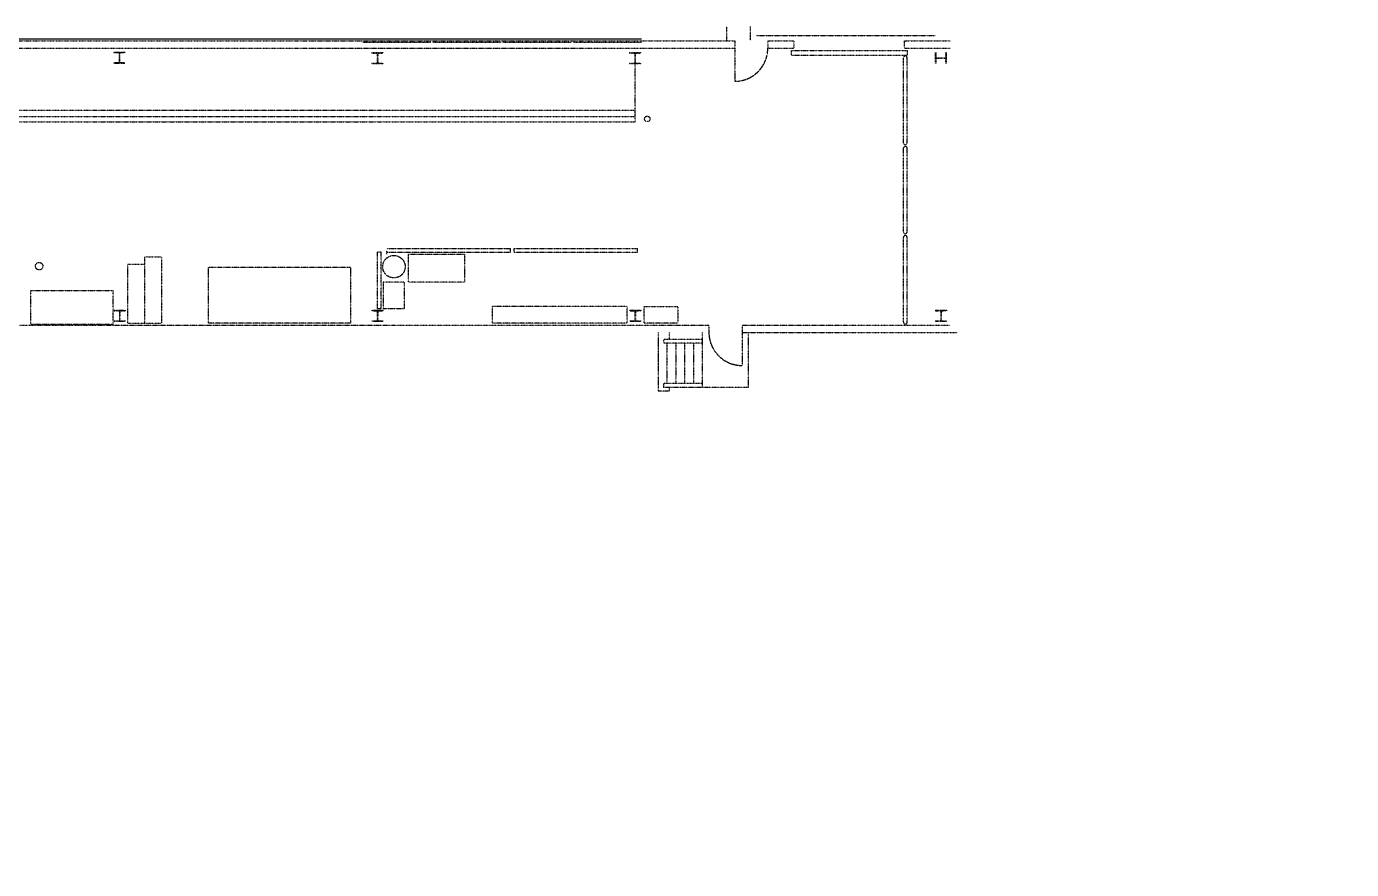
# Model space of a CAD drawing. Header units: millimetres. Extents: x -1732 to 458256, y -4349 to 130988.
# Drawn here: x 147959 to 183935, y 108091 to 130988 of the extents above; entities that cross this region are included whole.
import ezdxf

# ---------------------------------------------------------------- set-up
doc = ezdxf.new("R2010")
doc.units = ezdxf.units.MM
doc.header["$LTSCALE"] = 0.01
doc.header["$MEASUREMENT"] = 0
doc.linetypes.add('HIDDEN2', pattern=[4.7625, 3.175, -1.5875])
doc.linetypes.add('PHANTOM2', pattern=[31.75, 15.875, -3.175, 3.175, -3.175, 3.175, -3.175])
doc.layers.get('0').update_dxf_attribs({"color": 251, "linetype": 'CONTINUOUS'})
for name, color, linetype in [('F-E-EQP', 251, 'CONTINUOUS'), ('F-E-EQP-PH2', 251, 'PHANTOM2'), ('F-N-EQP', 251, 'CONTINUOUS'), ('S-E-ACI', 251, 'PHANTOM2'), ('S-E-BET', 251, 'PHANTOM2')]:
    doc.layers.add(name, color=color, linetype=linetype)

msp = doc.modelspace()

# ---------------------------------------------------------------- linework, layer by layer
at = {"color": 3, "invisible_edges": 15}
for points in [[(180376.55348, 108973.24792, 643.24417), (180528.95348, 109100.24792, 643.24417), (180528.95348, 108973.24792, 643.24417)], [(180382.80815, 108777.18072, 643.24417), (180535.20815, 108904.18072, 643.24417), (180535.20815, 108777.18072, 643.24417)], [(183782.76907, 108413.60912, 643.24417), (183935.16907, 108286.60912, 643.24417), (183935.16907, 108413.60912, 643.24417)], [(183776.51439, 108217.54192, 643.24417), (183928.91439, 108090.54192, 643.24417), (183928.91439, 108217.54192, 643.24417)]]:
    msp.add_3dface(points, dxfattribs=at)
at = {"layer": 'F-E-EQP'}
msp.add_line((164656.04027, 130640.39308), (16792.87855, 130640.39308), dxfattribs=at)
at = {"layer": 'F-E-EQP-PH2'}
for p, q in [((166968.01838, 130987.95517), (166968.01838, 130604.0091)), ((167608.70188, 130987.91978), (167608.70188, 130604.0091)), ((172627.10282, 130734.02764), (167773.45847, 130734.02764)), ((164489.15801, 128402.60545), (164489.15801, 129981.1015)), ((171769.26862, 127829.84078), (171769.26862, 130137.35329)), ((171869.26862, 127829.84078), (171869.26862, 130137.35329)), ((129489.15801, 128719.60545), (164489.15801, 128719.60545)), ((129489.15801, 128541.60545), (164489.15801, 128541.60545)), ((129489.15801, 128402.60545), (164489.15801, 128402.60545)), ((171769.26862, 125410.84078), (171769.26862, 127679.84078)), ((171869.26862, 125410.84078), (171869.26862, 127679.84078)), ((171769.26862, 122954.34078), (171769.26862, 125260.84078)), ((171869.26862, 122954.34078), (171869.26862, 125260.84078)), ((157489.15801, 123331.10243), (157489.15801, 124855.10243)), ((157590.75801, 124855.10243), (157489.15801, 124855.10243)), ((157590.75801, 123331.10243), (157590.75801, 124855.10243)), ((157743.15801, 124956.70243), (161095.95801, 124956.70243)), ((157743.15801, 124805.10243), (157743.15801, 124906.70243)), ((157743.15801, 124855.10243), (161095.95801, 124855.10243)), ((161095.95801, 124855.10243), (161095.95801, 124956.70243)), ((161197.55801, 124956.70243), (164550.35801, 124956.70243)), ((161197.55801, 124855.10243), (161197.55801, 124956.70243)), ((161197.55801, 124855.10243), (164550.35801, 124855.10243)), ((164550.35801, 124855.10243), (164550.35801, 124956.70243)), ((150711.71398, 124529.54078), (151168.91398, 124529.54078)), ((150711.71398, 122929.34078), (150711.71398, 124529.54078)), ((151168.91398, 122929.34078), (151168.91398, 124732.74078)), ((151168.91398, 124732.74078), (151626.11398, 124732.74078)), ((151626.11398, 124732.74078), (151626.11398, 122929.34078)), ((158327.35801, 124042.30243), (158327.35801, 124804.30243)), ((158327.35801, 124804.30243), (159851.35801, 124804.30243)), ((159851.35801, 124804.30243), (159851.35801, 124042.30243)), ((152898.61908, 122929.34078), (152898.61908, 124453.34078)), ((152898.61908, 124453.34078), (156759.41908, 124453.34078)), ((156759.41908, 124453.34078), (156759.41908, 122929.34078)), ((148073.05801, 122904.34078), (148073.05801, 123818.74078)), ((148073.05801, 123818.74078), (150308.25801, 123818.74078)), ((150308.25801, 122904.34078), (150308.25801, 123818.74078)), ((158225.75801, 124042.30243), (157641.55801, 124042.30243)), ((157641.55801, 124042.30243), (157641.55801, 123331.10243)), ((158225.75801, 123331.10243), (158225.75801, 124042.30243)), ((159851.35801, 124042.30243), (158327.35801, 124042.30243)), ((157489.15801, 123331.10243), (157590.75801, 123331.10243)), ((157641.55801, 123331.10243), (158225.75801, 123331.10243)), ((164271.38324, 123386.54078), (160613.78324, 123386.54078)), ((160613.78324, 122929.34078), (160613.78324, 123386.54078)), ((164271.38324, 122929.34078), (164271.38324, 123386.54078)), ((164728.05739, 123386.54078), (165642.45739, 123386.54078)), ((164728.05739, 122929.34078), (164728.05739, 123386.54078)), ((165642.45739, 123386.54078), (165642.45739, 122929.34078)), ((148073.05801, 122904.34078), (150308.25801, 122904.34078)), ((150711.71398, 122929.34078), (151168.91398, 122929.34078)), ((151168.91398, 122929.34078), (151626.11398, 122929.34078)), ((156759.41908, 122929.34078), (152898.61908, 122929.34078)), ((164271.38324, 122929.34078), (160613.78324, 122929.34078)), ((165642.45739, 122929.34078), (164728.05739, 122929.34078))]:
    msp.add_line(p, q, dxfattribs=at)
for centre, radius in [((164814.15801, 128477.60545), 75), ((148301.65801, 124479.14078), 101.6), ((157935.10489, 124463.06891), 304.8)]:
    msp.add_circle(centre, radius, dxfattribs=at)
for centre, start, end in [((171819.26862, 130137.35329), 0, 180), ((171819.26862, 127829.84078), 180, 0), ((171819.26862, 127679.84078), 0, 180), ((171819.26862, 125410.84078), 180, 0), ((171819.26862, 125260.84078), 0, 180), ((171819.26862, 122954.34078), 180, 0)]:
    msp.add_arc(centre, 50, start, end, dxfattribs=at)
at = {"layer": 'F-N-EQP', "color": 9, "linetype": 'HIDDEN2'}
for p, q in [((157086.76509, 130563.20857), (158941.57063, 130563.20857)), ((158991.58831, 130563.20857), (160846.39384, 130563.20857)), ((160896.41152, 130563.20857), (162751.21706, 130563.20857)), ((162801.23474, 130563.20857), (164656.04027, 130563.20857))]:
    msp.add_line(p, q, dxfattribs=at)
at = {"layer": 'S-E-ACI'}
for p, q in [((150330.05318, 130294.07322), (150630.04953, 130294.07322)), ((150330.05318, 130294.07322), (150330.05318, 130279.07706)), ((150330.05318, 130279.07706), (150472.58071, 130279.07706)), ((150472.58071, 130279.07706), (150472.58071, 130009.08217)), ((150487.58601, 130279.07706), (150630.04953, 130279.07706)), ((150487.58601, 130279.07706), (150487.58601, 130009.08217)), ((150630.04953, 130294.07322), (150630.04953, 130279.07706)), ((157337.72217, 130281.10243), (157637.71852, 130281.10243)), ((157337.72217, 130281.10243), (157337.72217, 130266.09712)), ((157337.72217, 130266.09712), (157480.22227, 130266.09712)), ((157480.22227, 130266.09712), (157480.22227, 129996.10223)), ((157495.21843, 130266.09712), (157637.71852, 130266.09712)), ((157495.21843, 130266.09712), (157495.21843, 129996.10223)), ((157637.71852, 130281.10243), (157637.71852, 130266.09712)), ((164329.73663, 130281.09785), (164629.73299, 130281.09785)), ((164329.73663, 130281.09785), (164329.73663, 130266.10169)), ((164329.73663, 130266.10169), (164472.26416, 130266.10169)), ((164472.26416, 130266.10169), (164472.26416, 129996.09766)), ((164487.26032, 130266.10169), (164629.73299, 130266.10169)), ((164487.26032, 130266.10169), (164487.26032, 129996.09766)), ((164629.73299, 130281.09785), (164629.73299, 130266.10169)), ((172638.77056, 129981.1015), (172638.77056, 130281.09785)), ((172653.77587, 130138.62519), (172653.77587, 130281.09785)), ((172923.77075, 130138.62519), (172923.77075, 130281.09785)), ((172938.77606, 129981.1015), (172938.77606, 130281.09785)), ((150330.05318, 130009.08217), (150330.05318, 129994.1043)), ((150330.05318, 130009.08217), (150472.58071, 130009.08217)), ((150330.05318, 129994.1043), (150630.04953, 129994.1043)), ((150487.58601, 130009.08217), (150630.04953, 130009.08217)), ((150630.04953, 130009.08217), (150630.04953, 129994.1043)), ((157337.72217, 129996.10223), (157337.72217, 129981.09693)), ((157337.72217, 129996.10223), (157480.22227, 129996.10223)), ((157337.72217, 129981.09693), (157637.71852, 129981.09693)), ((157495.21843, 129996.10223), (157637.71852, 129996.10223)), ((157637.71852, 129996.10223), (157637.71852, 129981.09693)), ((164329.73663, 129996.09766), (164329.73663, 129981.1015)), ((164329.73663, 129996.09766), (164472.26416, 129996.09766)), ((164329.73663, 129981.1015), (164629.73299, 129981.1015)), ((164487.26032, 129996.09766), (164629.73299, 129996.09766)), ((164629.73299, 129996.09766), (164629.73299, 129981.1015)), ((172638.77056, 129981.1015), (172653.77587, 129981.1015)), ((172653.77587, 130138.62519), (172923.77075, 130138.62519)), ((172653.77587, 130123.62903), (172923.77075, 130123.62903)), ((172653.77587, 129981.1015), (172653.77587, 130123.62903)), ((172923.77075, 129981.1015), (172923.77075, 130123.62903)), ((172923.77075, 129981.1015), (172938.77606, 129981.1015)), ((150337.88044, 123281.10243), (150637.88594, 123281.10243)), ((150337.88044, 123281.10243), (150337.88044, 123266.09712)), ((150337.88044, 123266.09712), (150480.40797, 123266.09712)), ((150480.40797, 123266.09712), (150480.40797, 122996.10223)), ((150495.41327, 123266.09712), (150637.88594, 123266.09712)), ((150495.41327, 123266.09712), (150495.41327, 122996.10223)), ((150637.88594, 123281.10243), (150637.88594, 123266.09712)), ((157337.88044, 123281.10243), (157337.88044, 123266.09712)), ((157337.88044, 123281.10243), (157637.88594, 123281.10243)), ((157337.88044, 123266.09712), (157480.40797, 123266.09712)), ((157480.40797, 123266.09712), (157480.40797, 122996.10223)), ((157495.41327, 123266.09712), (157495.41327, 122996.10223)), ((157495.41327, 123266.09712), (157637.88594, 123266.09712)), ((157637.88594, 123281.10243), (157637.88594, 123266.09712)), ((164337.53647, 123281.10243), (164637.53282, 123281.10243)), ((164337.53647, 123281.10243), (164337.53647, 123266.09712)), ((164337.53647, 123266.09712), (164480.06399, 123266.09712)), ((164480.06399, 123266.09712), (164480.06399, 122996.10223)), ((164495.06015, 123266.09712), (164495.06015, 122996.10223)), ((164495.06015, 123266.09712), (164637.53282, 123266.09712)), ((164637.53282, 123281.10243), (164637.53282, 123266.09712)), ((172639.34663, 123281.10243), (172939.34299, 123281.10243)), ((172639.34663, 123281.10243), (172639.34663, 123266.09712)), ((172639.34663, 123266.09712), (172781.84673, 123266.09712)), ((172781.84673, 123266.09712), (172781.84673, 122996.10223)), ((172796.84289, 123266.09712), (172796.84289, 122996.10223)), ((172796.84289, 123266.09712), (172939.34299, 123266.09712)), ((172939.34299, 123281.10243), (172939.34299, 123266.09712)), ((150337.88044, 122996.10223), (150337.88044, 122981.09693)), ((150337.88044, 122996.10223), (150480.40797, 122996.10223)), ((150337.88044, 122981.09693), (150637.88594, 122981.09693)), ((150495.41327, 122996.10223), (150637.88594, 122996.10223)), ((150637.88594, 122996.10223), (150637.88594, 122981.09693)), ((157337.88044, 122996.10223), (157337.88044, 122981.09693)), ((157337.88044, 122996.10223), (157480.40797, 122996.10223)), ((157337.88044, 122981.09693), (157637.88594, 122981.09693)), ((157495.41327, 122996.10223), (157637.88594, 122996.10223)), ((157637.88594, 122996.10223), (157637.88594, 122981.09693)), ((164337.53647, 122996.10223), (164337.53647, 122981.09693)), ((164337.53647, 122996.10223), (164480.06399, 122996.10223)), ((164337.53647, 122981.09693), (164637.53282, 122981.09693)), ((164495.06015, 122996.10223), (164637.53282, 122996.10223)), ((164637.53282, 122996.10223), (164637.53282, 122981.09693)), ((172639.34663, 122996.10223), (172639.34663, 122981.09693)), ((172639.34663, 122996.10223), (172781.84673, 122996.10223)), ((172639.34663, 122981.09693), (172939.34299, 122981.09693)), ((172796.84289, 122996.10223), (172939.34299, 122996.10223)), ((172939.34299, 122996.10223), (172939.34299, 122981.09693)), ((165105.65075, 122679.3615), (165105.65075, 121086.96133)), ((165105.65075, 122386.91809), (165105.65075, 121805.15853)), ((165255.64893, 122486.93517), (165255.64893, 122386.91809)), ((166305.62702, 122486.93517), (165255.64893, 122486.93517)), ((166305.62702, 122386.91809), (165255.64893, 122386.91809)), ((165345.62589, 122386.91809), (165345.62589, 122291.57361)), ((165405.61967, 122679.3615), (165405.61967, 122486.93517)), ((165585.61931, 122386.91809), (165585.61931, 121531.49689)), ((165825.62188, 122386.91809), (165825.62188, 121286.96805)), ((166065.62445, 122386.91809), (166065.62445, 121286.96805)), ((166305.62702, 122679.3615), (166305.62702, 121186.95097)), ((167555.57524, 122679.3615), (167555.57524, 121186.95097)), ((165345.62589, 122315.9698), (165345.62589, 121286.96805)), ((165585.61931, 121726.20009), (165585.61931, 121286.96805)), ((165105.65075, 121435.04598), (165105.65075, 121286.96805)), ((165255.64893, 121286.96805), (165255.64893, 121186.95097)), ((166305.62702, 121286.96805), (165255.64893, 121286.96805)), ((165405.61967, 121086.96133), (165105.65075, 121086.96133)), ((167555.57524, 121186.95097), (165255.64893, 121186.95097)), ((165405.61967, 121186.95097), (165405.61967, 121086.96133))]:
    msp.add_line(p, q, dxfattribs=at)
at = {"layer": 'S-E-BET'}
for p, q in [((118941.20663, 130595.01141), (167187.50772, 130595.01141)), ((167187.50772, 130595.01141), (167187.50772, 130397.16539)), ((168087.47849, 130594.97483), (168087.47849, 130397.16539)), ((168087.47849, 130594.97483), (168789.68606, 130594.97483)), ((168789.68606, 130594.97483), (168789.68606, 130394.96812)), ((171789.3844, 130595.01141), (171789.3844, 130394.99555)), ((171789.3844, 130595.01141), (173039.26862, 130595.01141)), ((118941.20663, 130394.99555), (167187.50772, 130394.99555)), ((167187.50772, 130397.16539), (167187.50772, 129497.19462)), ((168087.48841, 130394.96812), (168789.68606, 130394.96812)), ((168719.63387, 130333.43814), (168719.63387, 130212.35329)), ((168719.63387, 130333.43814), (171872.98799, 130333.43814)), ((171789.3844, 130394.99555), (173039.26862, 130394.99555)), ((171872.98799, 130333.43814), (171872.98799, 130212.35329)), ((172638.77056, 130281.09785), (172653.77587, 130281.09785)), ((172923.77075, 130281.09785), (172938.77606, 130281.09785)), ((168719.63387, 130212.35329), (171872.98799, 130212.35329)), ((143788.01495, 122879.34078), (166487.30001, 122879.34078)), ((166487.30001, 122879.34078), (166487.30001, 122679.32493)), ((167387.27078, 122879.34078), (167387.27078, 121779.35416)), ((167387.27078, 122879.34078), (173039.26862, 122879.34078)), ((167387.27078, 122679.3615), (173239.28447, 122679.3615))]:
    msp.add_line(p, q, dxfattribs=at)
for centre, start, end in [((167187.51686, 130398.84789), 270.271, 359.753), ((167387.27078, 122681.01657), 180.247, 269.729)]:
    msp.add_arc(centre, 899.97991, start, end, dxfattribs=at)

doc.saveas('drawing.dxf')
